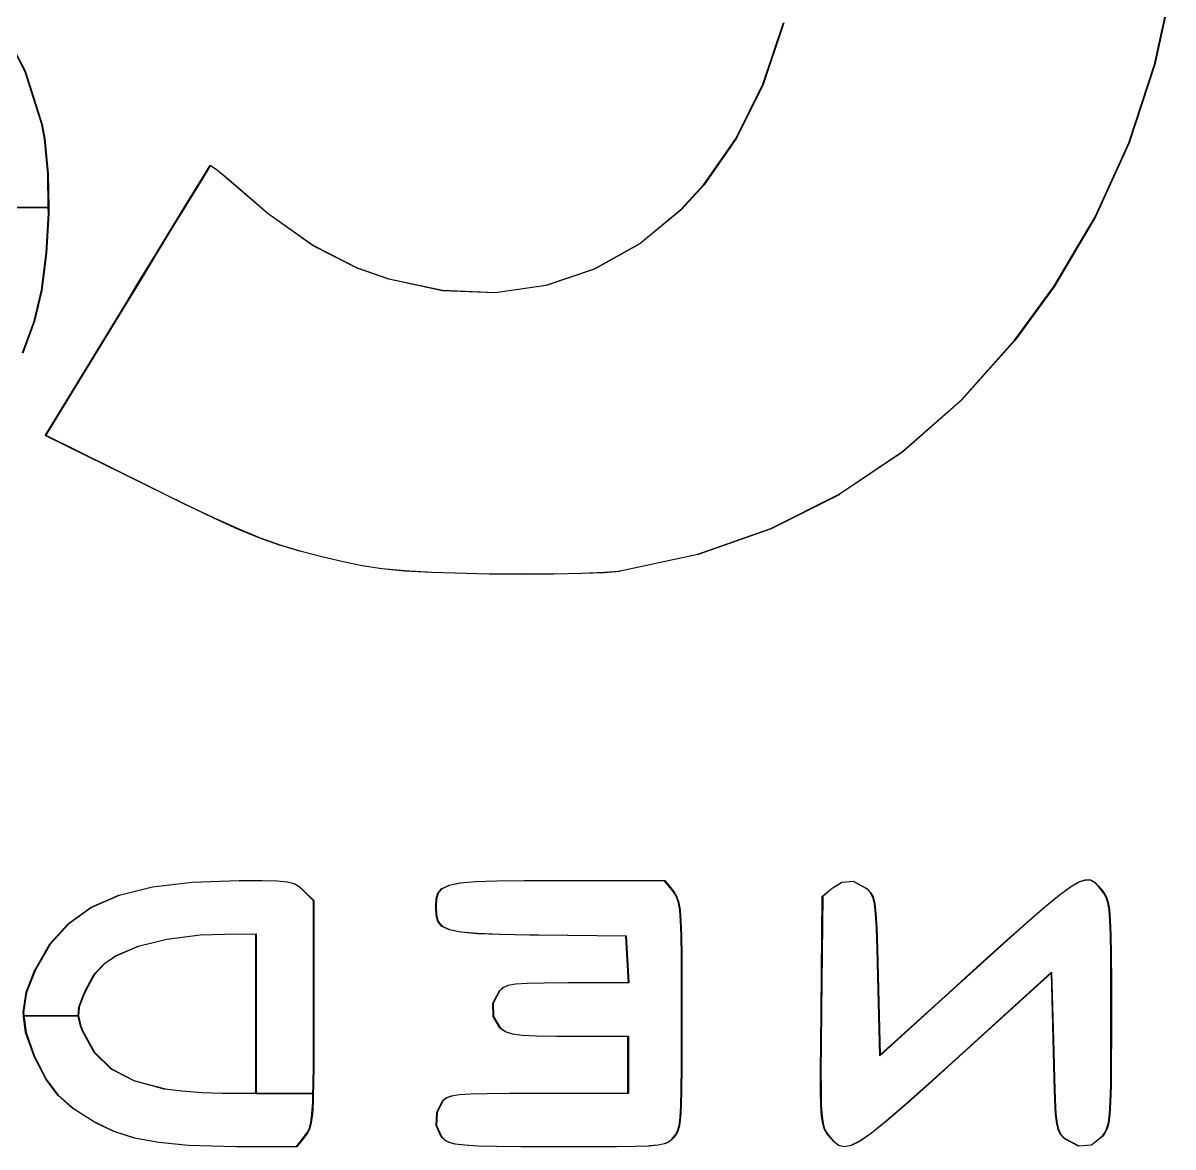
# Model space of a CAD drawing. Extents: x 119 to 479, y -311 to -51.
# Drawn here: x 171.96 to 187.84, y -149.16 to -133.65 of the extents above; entities that cross this region are included whole.
import ezdxf

# ---------------------------------------------------------------- set-up
doc = ezdxf.new("R2010")
doc.units = 0
doc.layers.add('BLACK', color=7, linetype='CONTINUOUS')

msp = doc.modelspace()

# ---------------------------------------------------------------- linework, layer by layer
at = {"layer": 'BLACK', "linetype": 'CONTINUOUS'}
for p, q in [((187.581, -134.224), (187.831, -133.073)), ((187.836, -133.074), (187.586, -134.225)), ((171.996, -134.325), (171.646, -133.655)), ((171.65, -133.653), (172, -134.322)), ((182.174, -134.497), (182.462, -133.648)), ((182.467, -133.649), (182.178, -134.499)), ((187.226, -135.304), (187.581, -134.224)), ((187.586, -134.225), (187.231, -135.306)), ((187.586, -134.225), (187.586, -134.225)), ((187.586, -134.225), (187.586, -134.225)), ((172.226, -135.053), (171.996, -134.325)), ((172, -134.322), (172, -134.323)), ((172, -134.323), (172, -134.323)), ((172, -134.323), (172.23, -135.051)), ((181.808, -135.24), (182.174, -134.497)), ((182.178, -134.499), (181.812, -135.242)), ((172.262, -135.249), (172.226, -135.053)), ((172.23, -135.051), (172.23, -135.052)), ((172.23, -135.052), (172.23, -135.052)), ((172.23, -135.052), (172.267, -135.248)), ((172.308, -135.734), (172.262, -135.249)), ((172.267, -135.248), (172.266, -135.248)), ((172.266, -135.248), (172.267, -135.248)), ((172.267, -135.248), (172.313, -135.734)), ((181.361, -135.88), (181.808, -135.24)), ((181.812, -135.242), (181.365, -135.883)), ((186.764, -136.323), (187.226, -135.304)), ((187.231, -135.306), (186.768, -136.325)), ((187.231, -135.306), (187.231, -135.306)), ((187.231, -135.306), (187.231, -135.306)), ((174.404, -135.848), (174.505, -135.683)), ((174.509, -135.686), (174.408, -135.851)), ((174.505, -135.683), (174.544, -135.621)), ((174.505, -135.683), (174.505, -135.683)), ((174.505, -135.683), (174.505, -135.683)), ((174.549, -135.623), (174.509, -135.686)), ((174.544, -135.621), (174.545, -135.62)), ((174.545, -135.62), (174.546, -135.619)), ((174.546, -135.619), (174.547, -135.619)), ((174.547, -135.619), (174.548, -135.618)), ((174.548, -135.618), (174.549, -135.618)), ((174.549, -135.618), (174.55, -135.618)), ((174.56, -135.625), (174.549, -135.623)), ((174.55, -135.618), (174.56, -135.62)), ((174.56, -135.62), (174.561, -135.621)), ((174.647, -135.686), (174.56, -135.625)), ((174.561, -135.621), (174.562, -135.621)), ((174.562, -135.621), (174.65, -135.682)), ((174.801, -135.813), (174.647, -135.686)), ((174.65, -135.682), (174.65, -135.682)), ((174.65, -135.682), (174.65, -135.682)), ((174.65, -135.682), (174.805, -135.809)), ((172.314, -136.196), (172.308, -135.734)), ((172.313, -135.734), (172.313, -135.734)), ((172.313, -135.734), (172.313, -135.734)), ((172.313, -135.734), (172.319, -136.196)), ((174.249, -136.101), (174.404, -135.848)), ((174.408, -135.851), (174.253, -136.104)), ((174.404, -135.848), (174.404, -135.848)), ((174.404, -135.848), (174.404, -135.848)), ((174.998, -135.986), (174.801, -135.813)), ((174.805, -135.809), (174.805, -135.809)), ((174.805, -135.809), (174.805, -135.809)), ((174.805, -135.809), (175.001, -135.982)), ((175.347, -136.284), (174.998, -135.986)), ((175.001, -135.982), (175.001, -135.982)), ((175.001, -135.982), (175.35, -136.28)), ((181.045, -136.225), (181.361, -135.88)), ((181.365, -135.883), (181.048, -136.229)), ((174.048, -136.429), (174.249, -136.101)), ((174.253, -136.104), (174.053, -136.431)), ((174.249, -136.101), (174.249, -136.101)), ((174.249, -136.101), (174.249, -136.101)), ((172.314, -136.196), (167.696, -136.196)), ((167.696, -136.196), (172.314, -136.196)), ((172.284, -136.826), (172.315, -136.276)), ((172.32, -136.276), (172.289, -136.827)), ((172.315, -136.276), (172.314, -136.196)), ((172.319, -136.196), (172.32, -136.276)), ((172.32, -136.276), (172.32, -136.276)), ((172.32, -136.276), (172.32, -136.276)), ((175.971, -136.726), (175.347, -136.284)), ((175.35, -136.28), (175.974, -136.721)), ((180.476, -136.695), (181.045, -136.225)), ((181.048, -136.229), (180.478, -136.699)), ((186.191, -137.287), (186.764, -136.323)), ((186.768, -136.325), (186.196, -137.29)), ((186.768, -136.325), (186.768, -136.325)), ((186.768, -136.325), (186.768, -136.325)), ((173.812, -136.817), (174.048, -136.429)), ((174.053, -136.431), (173.816, -136.819)), ((174.048, -136.429), (174.048, -136.429)), ((174.048, -136.429), (174.048, -136.429)), ((176.576, -137.034), (175.971, -136.726)), ((175.974, -136.721), (176.578, -137.029)), ((179.851, -137.043), (180.476, -136.695)), ((180.478, -136.699), (179.854, -137.048)), ((172.218, -137.339), (172.284, -136.826)), ((172.289, -136.827), (172.223, -137.339)), ((172.289, -136.827), (172.289, -136.827)), ((172.289, -136.827), (172.289, -136.827)), ((173.547, -137.25), (173.812, -136.817)), ((173.816, -136.819), (173.552, -137.253)), ((173.812, -136.817), (173.812, -136.817)), ((173.812, -136.817), (173.812, -136.817)), ((177.014, -137.187), (176.576, -137.034)), ((176.578, -137.029), (177.015, -137.182)), ((179.183, -137.268), (179.851, -137.043)), ((179.854, -137.048), (179.184, -137.273)), ((173.4, -137.492), (173.547, -137.25)), ((173.552, -137.253), (173.405, -137.494)), ((173.547, -137.25), (173.547, -137.25)), ((177.754, -137.344), (177.014, -137.187)), ((177.015, -137.182), (177.754, -137.339)), ((178.48, -137.367), (179.183, -137.268)), ((179.184, -137.273), (178.481, -137.372)), ((185.654, -138.024), (186.191, -137.287)), ((172.118, -137.765), (172.218, -137.339)), ((172.223, -137.34), (172.123, -137.766)), ((172.223, -137.339), (172.222, -137.339)), ((172.222, -137.339), (172.223, -137.34)), ((177.754, -137.339), (178.48, -137.367)), ((178.481, -137.372), (177.754, -137.344)), ((186.196, -137.29), (185.658, -138.027)), ((186.196, -137.29), (186.196, -137.29)), ((186.196, -137.29), (186.196, -137.29)), ((172.277, -139.338), (173.4, -137.492)), ((173.405, -137.494), (172.281, -139.34)), ((173.4, -137.492), (173.4, -137.492)), ((171.958, -138.204), (172.118, -137.765)), ((172.122, -137.767), (171.963, -138.206)), ((172.123, -137.766), (172.122, -137.767)), ((172.122, -137.767), (172.122, -137.767)), ((184.912, -138.853), (185.654, -138.024)), ((185.658, -138.028), (184.916, -138.857)), ((185.658, -138.027), (185.658, -138.027)), ((185.658, -138.027), (185.658, -138.028)), ((184.103, -139.563), (184.912, -138.853)), ((184.915, -138.857), (184.106, -139.567)), ((184.916, -138.857), (184.915, -138.857)), ((184.915, -138.857), (184.915, -138.857)), ((172.276, -139.34), (172.276, -139.338)), ((172.276, -139.338), (172.277, -139.338)), ((172.276, -139.341), (172.276, -139.34)), ((172.276, -139.342), (172.276, -139.341)), ((172.277, -139.343), (172.276, -139.342)), ((172.276, -139.342), (172.276, -139.342)), ((172.277, -139.338), (172.277, -139.338)), ((172.278, -139.344), (172.277, -139.343)), ((172.279, -139.344), (172.278, -139.344)), ((172.279, -139.345), (172.279, -139.344)), ((173.682, -140.038), (172.279, -139.345)), ((172.281, -139.34), (173.684, -140.034)), ((183.228, -140.154), (184.103, -139.563)), ((184.106, -139.567), (183.23, -140.158)), ((184.106, -139.567), (184.106, -139.567)), ((184.106, -139.567), (184.106, -139.567)), ((174.189, -140.287), (173.682, -140.038)), ((173.682, -140.038), (173.682, -140.038)), ((173.682, -140.038), (173.682, -140.038)), ((173.684, -140.034), (174.191, -140.283)), ((174.6, -140.484), (174.189, -140.287)), ((174.189, -140.287), (174.189, -140.287)), ((174.189, -140.287), (174.189, -140.287)), ((174.191, -140.283), (174.602, -140.479)), ((182.286, -140.626), (183.228, -140.154)), ((183.23, -140.159), (182.288, -140.63)), ((183.23, -140.158), (183.23, -140.158)), ((183.23, -140.158), (183.23, -140.159)), ((174.94, -140.637), (174.6, -140.484)), ((174.6, -140.484), (174.6, -140.484)), ((174.6, -140.484), (174.6, -140.484)), ((174.602, -140.479), (174.942, -140.632)), ((175.234, -140.757), (174.94, -140.637)), ((174.94, -140.637), (174.94, -140.637)), ((174.94, -140.637), (174.94, -140.637)), ((174.942, -140.632), (175.236, -140.753)), ((175.234, -140.758), (175.234, -140.757)), ((175.234, -140.757), (175.234, -140.757)), ((175.506, -140.854), (175.234, -140.758)), ((175.236, -140.753), (175.508, -140.85)), ((181.279, -140.978), (182.286, -140.626)), ((182.288, -140.631), (181.281, -140.982)), ((182.288, -140.63), (182.288, -140.63)), ((182.288, -140.63), (182.288, -140.631)), ((175.507, -140.854), (175.506, -140.854)), ((175.507, -140.855), (175.507, -140.854)), ((175.783, -140.938), (175.507, -140.855)), ((175.508, -140.85), (175.785, -140.933)), ((175.784, -140.938), (175.783, -140.938)), ((176.09, -141.017), (175.784, -140.938)), ((175.784, -140.938), (175.784, -140.938)), ((175.785, -140.933), (176.091, -141.012)), ((176.383, -141.087), (176.09, -141.017)), ((176.09, -141.017), (176.09, -141.017)), ((176.09, -141.017), (176.09, -141.017)), ((176.091, -141.012), (176.384, -141.082)), ((176.644, -141.141), (176.383, -141.087)), ((176.383, -141.087), (176.383, -141.087)), ((176.383, -141.087), (176.383, -141.087)), ((176.384, -141.082), (176.645, -141.136)), ((180.207, -141.21), (181.279, -140.978)), ((181.28, -140.983), (180.208, -141.215)), ((181.281, -140.982), (181.28, -140.982)), ((181.28, -140.982), (181.28, -140.983)), ((176.917, -141.182), (176.644, -141.141)), ((176.644, -141.141), (176.644, -141.141)), ((176.644, -141.141), (176.644, -141.141)), ((176.645, -141.136), (176.918, -141.177)), ((177.229, -141.212), (176.917, -141.182)), ((176.917, -141.182), (176.917, -141.182)), ((176.917, -141.182), (176.917, -141.182)), ((176.918, -141.177), (177.23, -141.207)), ((177.608, -141.233), (177.229, -141.212)), ((177.229, -141.212), (177.229, -141.212)), ((177.229, -141.212), (177.229, -141.212)), ((177.23, -141.207), (177.608, -141.228)), ((177.608, -141.228), (178.08, -141.243)), ((178.08, -141.248), (177.608, -141.233)), ((177.608, -141.233), (177.608, -141.233)), ((177.608, -141.233), (177.608, -141.233)), ((178.08, -141.243), (178.399, -141.249)), ((178.398, -141.254), (178.08, -141.248)), ((178.08, -141.248), (178.08, -141.248)), ((178.08, -141.248), (178.08, -141.248)), ((178.853, -141.258), (178.398, -141.254)), ((178.398, -141.254), (178.398, -141.254)), ((178.398, -141.254), (178.398, -141.254)), ((178.399, -141.249), (178.853, -141.253)), ((178.853, -141.253), (179.288, -141.251)), ((179.288, -141.256), (178.853, -141.258)), ((179.288, -141.251), (179.676, -141.243)), ((179.676, -141.248), (179.288, -141.256)), ((179.288, -141.256), (179.288, -141.256)), ((179.288, -141.256), (179.288, -141.256)), ((179.676, -141.243), (179.988, -141.23)), ((179.988, -141.235), (179.676, -141.248)), ((179.676, -141.248), (179.676, -141.248)), ((179.676, -141.248), (179.676, -141.248)), ((179.988, -141.23), (180.194, -141.212)), ((180.195, -141.217), (179.988, -141.235)), ((179.988, -141.235), (179.988, -141.235)), ((179.988, -141.235), (179.988, -141.235)), ((180.194, -141.212), (180.207, -141.21)), ((180.207, -141.215), (180.195, -141.216)), ((180.195, -141.216), (180.195, -141.216)), ((180.195, -141.216), (180.195, -141.217)), ((180.208, -141.215), (180.207, -141.215)), ((180.207, -141.215), (180.207, -141.215)), ((178.853, -141.258), (178.853, -141.258)), ((178.853, -141.258), (178.853, -141.258)), ((173.752, -145.569), (174.3, -145.503)), ((174.301, -145.508), (173.752, -145.574)), ((174.3, -145.503), (174.3, -145.503)), ((174.3, -145.503), (174.301, -145.503)), ((174.301, -145.503), (174.946, -145.481)), ((174.946, -145.486), (174.301, -145.508)), ((174.946, -145.481), (174.946, -145.481)), ((174.946, -145.481), (174.946, -145.481)), ((174.946, -145.481), (174.964, -145.481)), ((174.964, -145.486), (174.946, -145.486)), ((174.964, -145.481), (174.964, -145.481)), ((174.964, -145.481), (174.964, -145.481)), ((174.964, -145.481), (175.264, -145.482)), ((175.264, -145.487), (174.964, -145.486)), ((175.264, -145.482), (175.264, -145.482)), ((175.264, -145.482), (175.264, -145.482)), ((175.264, -145.482), (175.473, -145.487)), ((175.473, -145.492), (175.264, -145.487)), ((175.473, -145.487), (175.474, -145.487)), ((175.614, -145.505), (175.473, -145.492)), ((175.474, -145.487), (175.474, -145.487)), ((175.474, -145.487), (175.614, -145.5)), ((175.614, -145.5), (175.615, -145.5)), ((175.707, -145.529), (175.614, -145.505)), ((175.615, -145.5), (175.615, -145.5)), ((175.615, -145.5), (175.708, -145.524)), ((175.773, -145.567), (175.707, -145.529)), ((175.708, -145.524), (175.709, -145.525)), ((175.709, -145.525), (175.709, -145.525)), ((175.709, -145.525), (175.776, -145.563)), ((177.845, -145.546), (177.995, -145.516)), ((177.996, -145.521), (177.846, -145.551)), ((177.995, -145.516), (177.995, -145.516)), ((177.995, -145.516), (177.996, -145.516)), ((177.996, -145.516), (178.211, -145.496)), ((178.211, -145.501), (177.996, -145.521)), ((178.211, -145.496), (178.504, -145.486)), ((178.504, -145.491), (178.211, -145.501)), ((178.211, -145.496), (178.211, -145.496)), ((178.211, -145.496), (178.211, -145.496)), ((178.504, -145.486), (178.885, -145.481)), ((178.886, -145.486), (178.504, -145.491)), ((178.504, -145.486), (178.504, -145.486)), ((178.504, -145.486), (178.504, -145.486)), ((178.885, -145.481), (178.885, -145.481)), ((178.885, -145.481), (178.886, -145.481)), ((178.886, -145.481), (179.368, -145.48)), ((179.368, -145.485), (178.886, -145.486)), ((179.368, -145.48), (179.368, -145.48)), ((179.368, -145.48), (179.368, -145.48)), ((179.368, -145.48), (180.819, -145.48)), ((180.819, -145.485), (179.368, -145.485)), ((180.819, -145.48), (180.82, -145.48)), ((180.936, -145.634), (180.819, -145.485)), ((180.82, -145.48), (180.82, -145.48)), ((180.82, -145.48), (180.821, -145.481)), ((180.821, -145.481), (180.823, -145.481)), ((180.823, -145.481), (180.823, -145.482)), ((180.823, -145.482), (180.823, -145.482)), ((180.823, -145.482), (180.94, -145.631)), ((183.131, -145.589), (183.262, -145.508)), ((183.264, -145.512), (183.134, -145.593)), ((183.262, -145.508), (183.263, -145.507)), ((183.263, -145.507), (183.264, -145.507)), ((183.264, -145.507), (183.428, -145.493)), ((183.428, -145.498), (183.264, -145.512)), ((183.428, -145.493), (183.429, -145.493)), ((183.601, -145.593), (183.428, -145.498)), ((183.429, -145.493), (183.431, -145.494)), ((183.431, -145.494), (183.603, -145.588)), ((186.417, -145.572), (186.535, -145.503)), ((186.538, -145.507), (186.42, -145.576)), ((186.535, -145.503), (186.536, -145.503)), ((186.536, -145.502), (186.626, -145.472)), ((186.536, -145.503), (186.536, -145.502)), ((186.627, -145.476), (186.538, -145.507)), ((186.626, -145.472), (186.627, -145.472)), ((186.627, -145.472), (186.628, -145.471)), ((186.697, -145.479), (186.627, -145.476)), ((186.628, -145.471), (186.697, -145.474)), ((186.697, -145.474), (186.698, -145.475)), ((186.754, -145.51), (186.697, -145.479)), ((186.698, -145.475), (186.699, -145.475)), ((186.699, -145.475), (186.756, -145.505)), ((186.806, -145.563), (186.754, -145.51)), ((186.756, -145.505), (186.757, -145.506)), ((186.757, -145.506), (186.757, -145.506)), ((186.757, -145.506), (186.81, -145.56)), ((172.906, -145.85), (173.289, -145.684)), ((173.291, -145.688), (172.908, -145.855)), ((173.289, -145.684), (173.29, -145.684)), ((173.29, -145.684), (173.751, -145.569)), ((173.29, -145.684), (173.29, -145.684)), ((173.752, -145.574), (173.291, -145.688)), ((173.751, -145.569), (173.751, -145.569)), ((173.751, -145.569), (173.752, -145.569)), ((175.835, -145.624), (175.773, -145.567)), ((175.776, -145.563), (175.776, -145.564)), ((175.776, -145.564), (175.777, -145.564)), ((175.777, -145.564), (175.838, -145.62)), ((175.973, -145.762), (175.835, -145.624)), ((175.838, -145.62), (175.838, -145.62)), ((175.838, -145.62), (175.838, -145.62)), ((175.838, -145.62), (175.977, -145.759)), ((177.668, -145.733), (177.692, -145.654)), ((177.696, -145.655), (177.672, -145.734)), ((177.692, -145.653), (177.693, -145.652)), ((177.692, -145.654), (177.692, -145.653)), ((177.693, -145.652), (177.747, -145.592)), ((177.75, -145.595), (177.696, -145.655)), ((177.747, -145.592), (177.748, -145.591)), ((177.748, -145.591), (177.844, -145.546)), ((177.748, -145.591), (177.748, -145.591)), ((177.846, -145.551), (177.75, -145.595)), ((177.844, -145.546), (177.845, -145.546)), ((177.845, -145.546), (177.845, -145.546)), ((180.961, -145.667), (180.936, -145.634)), ((180.94, -145.631), (180.94, -145.631)), ((180.94, -145.631), (180.94, -145.631)), ((180.94, -145.631), (180.965, -145.664)), ((180.99, -145.72), (180.961, -145.667)), ((180.965, -145.664), (180.965, -145.665)), ((180.965, -145.665), (180.965, -145.665)), ((180.965, -145.665), (180.995, -145.718)), ((182.996, -145.699), (182.997, -145.697)), ((182.996, -145.7), (182.996, -145.699)), ((182.996, -145.701), (182.996, -145.7)), ((182.996, -145.7), (182.996, -145.7)), ((182.997, -145.697), (183.131, -145.589)), ((182.997, -145.697), (182.997, -145.697)), ((182.997, -145.697), (182.997, -145.697)), ((183.134, -145.593), (183.001, -145.701)), ((183.131, -145.589), (183.131, -145.589)), ((183.131, -145.589), (183.131, -145.589)), ((183.623, -145.611), (183.601, -145.593)), ((183.603, -145.588), (183.604, -145.589)), ((183.604, -145.589), (183.604, -145.589)), ((183.604, -145.589), (183.626, -145.607)), ((183.663, -145.653), (183.623, -145.611)), ((183.626, -145.607), (183.626, -145.607)), ((183.626, -145.607), (183.626, -145.607)), ((183.626, -145.607), (183.667, -145.65)), ((183.693, -145.711), (183.663, -145.653)), ((183.667, -145.65), (183.667, -145.651)), ((183.667, -145.651), (183.668, -145.651)), ((183.668, -145.651), (183.698, -145.709)), ((186.064, -145.848), (186.263, -145.685)), ((186.266, -145.689), (186.068, -145.851)), ((186.263, -145.685), (186.417, -145.572)), ((186.263, -145.685), (186.263, -145.685)), ((186.263, -145.685), (186.263, -145.685)), ((186.42, -145.576), (186.266, -145.689)), ((186.417, -145.572), (186.417, -145.572)), ((186.417, -145.572), (186.417, -145.572)), ((186.863, -145.634), (186.806, -145.563)), ((186.81, -145.56), (186.81, -145.56)), ((186.81, -145.56), (186.81, -145.56)), ((186.81, -145.56), (186.867, -145.631)), ((186.885, -145.664), (186.863, -145.634)), ((186.867, -145.631), (186.867, -145.631)), ((186.867, -145.631), (186.867, -145.631)), ((186.867, -145.631), (186.889, -145.661)), ((186.915, -145.716), (186.885, -145.664)), ((186.889, -145.661), (186.889, -145.661)), ((186.889, -145.661), (186.89, -145.661)), ((186.89, -145.661), (186.92, -145.714)), ((172.592, -146.074), (172.905, -145.851)), ((172.908, -145.855), (172.595, -146.078)), ((172.905, -145.851), (172.906, -145.851)), ((172.906, -145.851), (172.906, -145.85)), ((175.973, -147.309), (175.973, -145.762)), ((175.977, -145.759), (175.977, -145.759)), ((175.977, -145.759), (175.977, -145.759)), ((175.977, -145.759), (175.978, -145.762)), ((175.978, -145.762), (175.978, -145.762)), ((175.978, -145.762), (175.978, -147.309)), ((177.662, -145.834), (177.667, -145.734)), ((177.662, -145.835), (177.662, -145.834)), ((177.662, -145.834), (177.662, -145.834)), ((177.662, -145.846), (177.662, -145.835)), ((177.662, -145.847), (177.662, -145.846)), ((177.662, -145.846), (177.662, -145.846)), ((177.667, -145.96), (177.662, -145.847)), ((177.672, -145.734), (177.667, -145.835)), ((177.667, -145.734), (177.668, -145.734)), ((177.667, -145.835), (177.667, -145.846)), ((177.667, -145.846), (177.672, -145.96)), ((177.668, -145.734), (177.668, -145.733)), ((181.013, -145.79), (180.99, -145.72)), ((180.995, -145.718), (180.995, -145.718)), ((180.995, -145.718), (180.995, -145.719)), ((180.995, -145.719), (181.017, -145.789)), ((181.029, -145.892), (181.013, -145.79)), ((181.017, -145.789), (181.017, -145.789)), ((181.017, -145.789), (181.017, -145.79)), ((181.017, -145.79), (181.034, -145.891)), ((182.979, -147.275), (182.996, -145.701)), ((183.001, -145.701), (182.984, -147.275)), ((183.715, -145.801), (183.693, -145.711)), ((183.698, -145.709), (183.698, -145.71)), ((183.698, -145.71), (183.698, -145.71)), ((183.698, -145.71), (183.72, -145.8)), ((183.731, -145.938), (183.715, -145.801)), ((183.72, -145.8), (183.72, -145.8)), ((183.72, -145.8), (183.72, -145.8)), ((183.72, -145.8), (183.736, -145.938)), ((185.814, -146.064), (186.064, -145.848)), ((186.068, -145.851), (185.817, -146.068)), ((186.064, -145.848), (186.064, -145.848)), ((186.064, -145.848), (186.064, -145.848)), ((186.938, -145.785), (186.915, -145.716)), ((186.92, -145.714), (186.92, -145.714)), ((186.92, -145.714), (186.92, -145.714)), ((186.92, -145.714), (186.943, -145.784)), ((186.955, -145.885), (186.938, -145.785)), ((186.943, -145.784), (186.943, -145.784)), ((186.943, -145.784), (186.943, -145.784)), ((186.943, -145.784), (186.96, -145.884)), ((177.667, -145.961), (177.667, -145.96)), ((177.667, -145.96), (177.667, -145.96)), ((177.69, -146.048), (177.667, -145.961)), ((177.672, -145.96), (177.695, -146.047)), ((181.04, -146.039), (181.029, -145.892)), ((181.034, -145.891), (181.034, -145.891)), ((181.034, -145.891), (181.034, -145.892)), ((181.034, -145.892), (181.045, -146.038)), ((183.743, -146.14), (183.731, -145.938)), ((183.736, -145.938), (183.736, -145.938)), ((183.736, -145.938), (183.736, -145.938)), ((183.736, -145.938), (183.748, -146.139)), ((186.966, -146.028), (186.955, -145.885)), ((186.96, -145.884), (186.96, -145.884)), ((186.96, -145.884), (186.96, -145.884)), ((186.96, -145.884), (186.971, -146.028)), ((172.337, -146.358), (172.591, -146.075)), ((172.595, -146.078), (172.341, -146.361)), ((172.591, -146.075), (172.591, -146.074)), ((172.591, -146.074), (172.592, -146.074)), ((177.691, -146.049), (177.69, -146.048)), ((177.691, -146.05), (177.691, -146.049)), ((177.747, -146.116), (177.691, -146.05)), ((177.695, -146.047), (177.751, -146.113)), ((177.748, -146.116), (177.747, -146.116)), ((177.748, -146.117), (177.748, -146.116)), ((177.848, -146.164), (177.748, -146.117)), ((177.751, -146.113), (177.85, -146.159)), ((177.849, -146.164), (177.848, -146.164)), ((177.85, -146.164), (177.849, -146.164)), ((177.85, -146.159), (178.008, -146.191)), ((178.007, -146.196), (177.85, -146.164)), ((181.047, -146.243), (181.04, -146.039)), ((181.045, -146.038), (181.045, -146.038)), ((181.045, -146.038), (181.045, -146.038)), ((181.045, -146.038), (181.052, -146.243)), ((183.752, -146.421), (183.743, -146.14)), ((183.748, -146.139), (183.748, -146.139)), ((183.748, -146.139), (183.748, -146.139)), ((183.748, -146.139), (183.757, -146.421)), ((185.503, -146.341), (185.814, -146.064)), ((185.817, -146.068), (185.506, -146.345)), ((185.814, -146.064), (185.814, -146.064)), ((185.814, -146.064), (185.814, -146.064)), ((186.974, -146.23), (186.966, -146.028)), ((186.971, -146.028), (186.971, -146.028)), ((186.971, -146.028), (186.971, -146.028)), ((186.971, -146.028), (186.979, -146.23)), ((173.552, -146.387), (173.949, -146.29)), ((173.95, -146.295), (173.554, -146.392)), ((173.949, -146.29), (174.411, -146.233)), ((174.411, -146.238), (173.95, -146.295)), ((174.411, -146.233), (174.746, -146.221)), ((174.746, -146.226), (174.411, -146.238)), ((174.746, -146.221), (175.183, -146.219)), ((175.178, -146.224), (174.746, -146.226)), ((175.178, -148.415), (175.178, -146.224)), ((175.183, -146.219), (175.183, -148.42)), ((178.008, -146.196), (178.007, -146.196)), ((178.007, -146.196), (178.007, -146.196)), ((178.008, -146.191), (178.236, -146.211)), ((178.236, -146.216), (178.008, -146.196)), ((178.236, -146.211), (178.548, -146.223)), ((178.547, -146.228), (178.236, -146.216)), ((178.236, -146.216), (178.236, -146.216)), ((178.236, -146.216), (178.236, -146.216)), ((178.548, -146.228), (178.547, -146.228)), ((178.548, -146.223), (178.956, -146.23)), ((178.956, -146.235), (178.548, -146.228)), ((178.548, -146.228), (178.548, -146.228)), ((178.956, -146.23), (179.081, -146.232)), ((179.081, -146.237), (178.956, -146.235)), ((178.956, -146.235), (178.956, -146.235)), ((178.956, -146.235), (178.956, -146.235)), ((179.081, -146.232), (180.291, -146.247)), ((180.286, -146.252), (179.081, -146.237)), ((179.081, -146.237), (179.081, -146.237)), ((180.303, -146.572), (180.286, -146.252)), ((180.291, -146.247), (180.308, -146.572)), ((181.051, -146.52), (181.047, -146.243)), ((181.052, -146.243), (181.052, -146.243)), ((181.052, -146.243), (181.052, -146.243)), ((181.052, -146.243), (181.056, -146.52)), ((186.978, -146.503), (186.974, -146.23)), ((186.979, -146.23), (186.979, -146.23)), ((186.979, -146.23), (186.979, -146.23)), ((186.979, -146.23), (186.983, -146.503)), ((172.135, -146.705), (172.337, -146.358)), ((172.341, -146.361), (172.139, -146.708)), ((172.337, -146.358), (172.337, -146.358)), ((172.337, -146.358), (172.337, -146.358)), ((173.243, -146.522), (173.552, -146.387)), ((173.554, -146.392), (173.245, -146.527)), ((183.763, -146.8), (183.752, -146.421)), ((183.757, -146.421), (183.757, -146.421)), ((183.757, -146.421), (183.757, -146.421)), ((183.757, -146.421), (183.768, -146.8)), ((185.124, -146.683), (185.503, -146.341)), ((185.506, -146.345), (185.128, -146.687)), ((185.503, -146.341), (185.503, -146.341)), ((185.503, -146.341), (185.503, -146.341)), ((172.947, -146.775), (173.088, -146.626)), ((173.091, -146.63), (172.951, -146.778)), ((173.088, -146.626), (173.243, -146.522)), ((173.245, -146.527), (173.091, -146.63)), ((180.32, -146.891), (180.303, -146.572)), ((180.308, -146.572), (180.325, -146.896)), ((181.053, -146.883), (181.051, -146.52)), ((181.056, -146.52), (181.056, -146.52)), ((181.056, -146.52), (181.056, -146.52)), ((181.056, -146.52), (181.058, -146.883)), ((186.98, -146.862), (186.978, -146.503)), ((186.983, -146.503), (186.983, -146.503)), ((186.983, -146.503), (186.983, -146.503)), ((186.983, -146.503), (186.985, -146.862)), ((172.01, -147.025), (172.13, -146.715)), ((172.135, -146.716), (172.014, -147.027)), ((172.13, -146.714), (172.134, -146.706)), ((172.13, -146.715), (172.13, -146.714)), ((172.13, -146.714), (172.13, -146.714)), ((172.134, -146.706), (172.135, -146.706)), ((172.135, -146.706), (172.135, -146.705)), ((172.139, -146.708), (172.135, -146.716)), ((172.831, -146.987), (172.947, -146.775)), ((172.951, -146.778), (172.835, -146.989)), ((183.791, -147.899), (183.763, -146.8)), ((183.768, -146.8), (183.768, -146.8)), ((183.768, -146.8), (183.768, -146.8)), ((183.768, -146.8), (183.796, -147.888)), ((184.691, -147.076), (185.124, -146.683)), ((185.128, -146.687), (184.694, -147.08)), ((184.835, -147.95), (186.161, -146.747)), ((186.157, -146.758), (184.838, -147.954)), ((185.124, -146.683), (185.124, -146.683)), ((185.124, -146.683), (185.124, -146.683)), ((186.185, -147.843), (186.157, -146.758)), ((186.161, -146.747), (186.19, -147.843)), ((178.54, -147.003), (178.588, -146.96)), ((178.592, -146.964), (178.543, -147.007)), ((178.588, -146.96), (178.589, -146.96)), ((178.589, -146.96), (178.59, -146.959)), ((178.59, -146.959), (178.656, -146.929)), ((178.658, -146.933), (178.592, -146.964)), ((178.656, -146.929), (178.657, -146.929)), ((178.657, -146.928), (178.761, -146.909)), ((178.657, -146.929), (178.657, -146.928)), ((178.762, -146.914), (178.658, -146.933)), ((178.761, -146.909), (178.921, -146.897)), ((178.761, -146.909), (178.761, -146.909)), ((178.761, -146.909), (178.761, -146.909)), ((178.921, -146.902), (178.762, -146.914)), ((178.921, -146.897), (179.156, -146.892)), ((179.156, -146.897), (178.921, -146.902)), ((178.921, -146.897), (178.921, -146.898)), ((178.921, -146.898), (178.921, -146.897)), ((179.156, -146.892), (179.484, -146.891)), ((179.156, -146.892), (179.156, -146.892)), ((179.156, -146.892), (179.156, -146.892)), ((179.484, -146.896), (179.156, -146.897)), ((179.484, -146.891), (179.484, -146.891)), ((179.484, -146.891), (179.484, -146.891)), ((179.484, -146.891), (180.32, -146.891)), ((180.325, -146.896), (179.484, -146.896)), ((181.053, -147.345), (181.053, -146.883)), ((181.058, -146.883), (181.058, -146.883)), ((181.058, -146.883), (181.058, -146.883)), ((181.058, -146.883), (181.058, -147.345)), ((186.98, -147.319), (186.98, -146.862)), ((186.985, -146.862), (186.985, -146.862)), ((186.985, -146.862), (186.985, -146.862)), ((186.985, -146.862), (186.985, -147.319)), ((171.966, -147.301), (172.009, -147.026)), ((172.014, -147.027), (171.971, -147.302)), ((172.009, -147.026), (172.01, -147.026)), ((172.01, -147.026), (172.01, -147.025)), ((172.736, -147.229), (172.795, -147.067)), ((172.8, -147.069), (172.741, -147.23)), ((172.795, -147.067), (172.831, -146.987)), ((172.835, -146.989), (172.8, -147.069)), ((178.451, -147.173), (178.539, -147.005)), ((178.543, -147.007), (178.455, -147.175)), ((178.539, -147.004), (178.54, -147.003)), ((178.539, -147.005), (178.539, -147.004)), ((178.539, -147.004), (178.539, -147.004)), ((178.54, -147.003), (178.54, -147.003)), ((178.54, -147.003), (178.54, -147.003)), ((178.543, -147.007), (178.543, -147.007)), ((184.694, -147.08), (183.791, -147.899)), ((183.796, -147.888), (184.691, -147.076)), ((184.691, -147.076), (184.691, -147.076)), ((172.724, -147.351), (172.736, -147.229)), ((172.741, -147.23), (172.729, -147.351)), ((178.45, -147.175), (178.451, -147.174)), ((178.454, -147.357), (178.45, -147.175)), ((178.451, -147.174), (178.451, -147.173)), ((178.455, -147.175), (178.459, -147.357)), ((182.974, -147.739), (182.979, -147.275)), ((182.984, -147.275), (182.979, -147.739)), ((182.979, -147.275), (182.979, -147.275)), ((182.979, -147.275), (182.979, -147.275)), ((171.966, -147.302), (171.966, -147.301)), ((171.966, -147.303), (171.966, -147.302)), ((171.972, -147.351), (171.966, -147.303)), ((171.971, -147.302), (172.006, -147.579)), ((171.972, -147.352), (171.972, -147.351)), ((171.972, -147.351), (172.729, -147.351)), ((172.729, -147.351), (171.972, -147.351)), ((172.001, -147.58), (171.972, -147.352)), ((172.752, -147.475), (172.724, -147.351)), ((172.729, -147.351), (172.756, -147.474)), ((175.973, -147.617), (175.973, -147.309)), ((175.978, -147.309), (175.978, -147.617)), ((178.454, -147.358), (178.454, -147.357)), ((178.454, -147.359), (178.454, -147.358)), ((178.546, -147.514), (178.454, -147.359)), ((178.459, -147.357), (178.551, -147.512)), ((181.053, -147.674), (181.053, -147.345)), ((181.058, -147.345), (181.058, -147.345)), ((181.058, -147.345), (181.058, -147.345)), ((181.058, -147.345), (181.058, -147.674)), ((186.98, -147.612), (186.98, -147.319)), ((186.985, -147.319), (186.985, -147.319)), ((186.985, -147.319), (186.985, -147.319)), ((186.985, -147.319), (186.985, -147.612)), ((172.001, -147.581), (172.001, -147.58)), ((172.001, -147.58), (172.001, -147.58)), ((172.114, -147.897), (172.001, -147.581)), ((172.006, -147.579), (172.119, -147.895)), ((172.78, -147.554), (172.752, -147.475)), ((172.756, -147.474), (172.785, -147.552)), ((172.945, -147.854), (172.78, -147.554)), ((172.785, -147.552), (172.949, -147.851)), ((178.547, -147.515), (178.546, -147.514)), ((178.547, -147.516), (178.547, -147.515)), ((178.566, -147.531), (178.547, -147.516)), ((178.551, -147.512), (178.569, -147.528)), ((178.566, -147.532), (178.566, -147.531)), ((178.631, -147.573), (178.566, -147.532)), ((178.566, -147.532), (178.566, -147.532)), ((178.569, -147.528), (178.634, -147.569)), ((178.632, -147.574), (178.631, -147.573)), ((178.631, -147.573), (178.631, -147.573)), ((178.721, -147.602), (178.632, -147.574)), ((178.634, -147.569), (178.722, -147.597)), ((178.854, -147.62), (178.721, -147.602)), ((178.721, -147.602), (178.721, -147.602)), ((178.721, -147.602), (178.721, -147.602)), ((178.722, -147.597), (178.854, -147.615)), ((175.972, -148.011), (175.973, -147.617)), ((175.978, -147.617), (175.977, -148.011)), ((175.978, -147.617), (175.978, -147.617)), ((175.978, -147.617), (175.978, -147.617)), ((178.854, -147.615), (179.05, -147.626)), ((179.05, -147.631), (178.854, -147.62)), ((178.854, -147.62), (178.854, -147.62)), ((178.854, -147.62), (178.854, -147.62)), ((179.05, -147.626), (179.329, -147.63)), ((179.05, -147.631), (179.05, -147.63)), ((179.05, -147.63), (179.05, -147.631)), ((179.329, -147.635), (179.05, -147.631)), ((179.329, -147.63), (179.507, -147.63)), ((179.329, -147.635), (179.329, -147.634)), ((179.329, -147.634), (179.329, -147.635)), ((179.507, -147.635), (179.329, -147.635)), ((179.507, -147.63), (180.319, -147.63)), ((180.314, -147.635), (179.507, -147.635)), ((179.507, -147.635), (179.507, -147.635)), ((179.507, -147.635), (179.507, -147.635)), ((180.314, -148.415), (180.314, -147.635)), ((180.319, -147.63), (180.319, -148.42)), ((181.052, -148.066), (181.053, -147.674)), ((181.058, -147.674), (181.057, -148.066)), ((181.058, -147.674), (181.058, -147.674)), ((181.058, -147.674), (181.058, -147.674)), ((182.972, -148.102), (182.974, -147.739)), ((182.974, -147.739), (182.974, -147.739)), ((182.974, -147.739), (182.974, -147.739)), ((182.979, -147.739), (182.977, -148.102)), ((186.979, -148.008), (186.98, -147.612)), ((186.985, -147.612), (186.984, -148.008)), ((186.985, -147.612), (186.985, -147.612)), ((186.985, -147.612), (186.985, -147.612)), ((172.136, -147.945), (172.114, -147.897)), ((172.114, -147.897), (172.114, -147.897)), ((172.114, -147.897), (172.114, -147.897)), ((172.119, -147.895), (172.14, -147.943)), ((173.182, -148.083), (172.945, -147.854)), ((172.949, -147.851), (173.185, -148.079)), ((186.195, -148.22), (186.185, -147.843)), ((186.185, -147.843), (186.185, -147.843)), ((186.185, -147.843), (186.185, -147.843)), ((186.19, -147.843), (186.2, -148.22)), ((172.282, -148.227), (172.136, -147.945)), ((172.136, -147.945), (172.136, -147.945)), ((172.136, -147.945), (172.136, -147.945)), ((172.14, -147.943), (172.286, -148.225)), ((173.185, -148.079), (173.502, -148.244)), ((175.969, -148.315), (175.972, -148.011)), ((175.977, -148.011), (175.974, -148.315)), ((175.977, -148.011), (175.977, -148.011)), ((175.977, -148.011), (175.977, -148.011)), ((181.049, -148.367), (181.052, -148.066)), ((181.057, -148.066), (181.054, -148.367)), ((181.057, -148.066), (181.057, -148.066)), ((181.057, -148.066), (181.057, -148.066)), ((184.466, -148.284), (184.835, -147.95)), ((184.838, -147.954), (184.469, -148.288)), ((184.838, -147.954), (184.838, -147.954)), ((184.838, -147.954), (184.838, -147.954)), ((186.976, -148.312), (186.979, -148.008)), ((186.984, -148.008), (186.981, -148.312)), ((186.984, -148.008), (186.984, -148.008)), ((186.984, -148.008), (186.984, -148.008)), ((172.282, -148.228), (172.282, -148.227)), ((172.282, -148.227), (172.282, -148.227)), ((172.446, -148.445), (172.282, -148.228)), ((172.286, -148.225), (172.45, -148.442)), ((173.5, -148.248), (173.182, -148.083)), ((182.973, -148.38), (182.972, -148.102)), ((182.972, -148.102), (182.972, -148.102)), ((182.972, -148.102), (182.972, -148.102)), ((182.977, -148.102), (182.978, -148.38)), ((186.205, -148.502), (186.195, -148.22)), ((186.195, -148.22), (186.195, -148.22)), ((186.195, -148.22), (186.195, -148.22)), ((186.2, -148.22), (186.21, -148.501)), ((173.912, -148.359), (173.5, -148.248)), ((173.502, -148.244), (173.913, -148.354)), ((173.926, -148.361), (173.912, -148.359)), ((173.913, -148.354), (173.926, -148.356)), ((173.926, -148.356), (174.157, -148.386)), ((174.157, -148.391), (173.926, -148.361)), ((174.157, -148.386), (174.439, -148.407)), ((174.439, -148.412), (174.157, -148.391)), ((175.966, -148.42), (175.969, -148.315)), ((175.974, -148.315), (175.971, -148.42)), ((175.974, -148.315), (175.974, -148.315)), ((175.974, -148.315), (175.974, -148.315)), ((181.043, -148.592), (181.049, -148.367)), ((181.054, -148.367), (181.048, -148.592)), ((181.054, -148.367), (181.054, -148.367)), ((181.054, -148.367), (181.054, -148.367)), ((182.973, -148.381), (182.973, -148.38)), ((182.977, -148.587), (182.973, -148.381)), ((182.973, -148.381), (182.973, -148.381)), ((182.978, -148.38), (182.982, -148.586)), ((184.14, -148.575), (184.466, -148.284)), ((184.469, -148.288), (184.143, -148.578)), ((184.469, -148.288), (184.469, -148.288)), ((184.469, -148.288), (184.469, -148.288)), ((186.97, -148.54), (186.976, -148.312)), ((186.981, -148.312), (186.975, -148.54)), ((186.981, -148.312), (186.981, -148.312)), ((186.981, -148.312), (186.981, -148.312)), ((172.447, -148.445), (172.446, -148.445)), ((172.447, -148.446), (172.447, -148.445)), ((172.659, -148.631), (172.447, -148.446)), ((172.45, -148.442), (172.662, -148.627)), ((174.439, -148.407), (174.714, -148.415)), ((174.714, -148.42), (174.439, -148.412)), ((174.714, -148.415), (175.178, -148.415)), ((175.183, -148.42), (174.714, -148.42)), ((175.966, -148.42), (175.183, -148.42)), ((175.183, -148.42), (175.966, -148.42)), ((175.953, -148.706), (175.963, -148.542)), ((175.968, -148.542), (175.958, -148.706)), ((175.963, -148.542), (175.966, -148.42)), ((175.971, -148.42), (175.968, -148.542)), ((175.968, -148.542), (175.968, -148.542)), ((175.968, -148.542), (175.968, -148.542)), ((175.971, -148.42), (175.971, -148.42)), ((177.675, -148.679), (177.756, -148.521)), ((177.76, -148.523), (177.679, -148.681)), ((177.756, -148.52), (177.767, -148.509)), ((177.756, -148.521), (177.756, -148.52)), ((177.756, -148.521), (177.756, -148.521)), ((177.771, -148.512), (177.76, -148.523)), ((177.767, -148.509), (177.768, -148.508)), ((177.768, -148.508), (177.811, -148.477)), ((177.768, -148.508), (177.768, -148.508)), ((177.814, -148.481), (177.771, -148.512)), ((177.811, -148.477), (177.812, -148.476)), ((177.812, -148.476), (177.813, -148.476)), ((177.813, -148.476), (177.879, -148.453)), ((177.881, -148.457), (177.814, -148.481)), ((177.879, -148.453), (177.88, -148.453)), ((177.88, -148.452), (177.985, -148.436)), ((177.88, -148.453), (177.88, -148.452)), ((177.986, -148.441), (177.881, -148.457)), ((177.985, -148.436), (177.985, -148.436)), ((177.985, -148.436), (177.986, -148.436)), ((177.986, -148.436), (178.144, -148.425)), ((178.144, -148.43), (177.986, -148.441)), ((178.144, -148.425), (178.37, -148.419)), ((178.37, -148.424), (178.144, -148.43)), ((178.144, -148.425), (178.144, -148.425)), ((178.144, -148.425), (178.144, -148.425)), ((178.37, -148.419), (178.679, -148.416)), ((178.37, -148.419), (178.37, -148.419)), ((178.37, -148.419), (178.37, -148.419)), ((178.679, -148.421), (178.37, -148.424)), ((178.679, -148.416), (179.086, -148.415)), ((178.679, -148.416), (178.679, -148.416)), ((178.679, -148.416), (178.679, -148.416)), ((179.086, -148.42), (178.679, -148.421)), ((179.086, -148.415), (179.086, -148.415)), ((179.086, -148.415), (179.086, -148.415)), ((179.086, -148.415), (180.314, -148.415)), ((180.319, -148.42), (179.086, -148.42)), ((186.216, -148.703), (186.205, -148.502)), ((186.205, -148.502), (186.205, -148.502)), ((186.205, -148.502), (186.205, -148.502)), ((186.21, -148.501), (186.221, -148.702)), ((186.96, -148.704), (186.97, -148.54)), ((186.975, -148.54), (186.965, -148.705)), ((186.975, -148.54), (186.975, -148.54)), ((186.975, -148.54), (186.975, -148.54)), ((172.66, -148.631), (172.659, -148.631)), ((172.659, -148.631), (172.659, -148.631)), ((172.949, -148.815), (172.66, -148.631)), ((172.662, -148.627), (172.951, -148.81)), ((175.938, -148.82), (175.953, -148.706)), ((175.958, -148.706), (175.943, -148.821)), ((175.958, -148.706), (175.958, -148.706)), ((175.958, -148.706), (175.958, -148.706)), ((177.668, -148.86), (177.674, -148.681)), ((177.679, -148.681), (177.673, -148.861)), ((177.674, -148.681), (177.675, -148.68)), ((177.675, -148.68), (177.675, -148.679)), ((181.033, -148.753), (181.043, -148.592)), ((181.048, -148.592), (181.038, -148.753)), ((181.048, -148.592), (181.048, -148.592)), ((181.048, -148.592), (181.048, -148.592)), ((182.987, -148.734), (182.977, -148.587)), ((182.977, -148.587), (182.977, -148.587)), ((182.977, -148.587), (182.977, -148.587)), ((182.982, -148.586), (182.992, -148.734)), ((183.879, -148.799), (184.14, -148.575)), ((184.143, -148.578), (183.882, -148.803)), ((184.143, -148.578), (184.143, -148.578)), ((184.143, -148.578), (184.143, -148.578)), ((186.232, -148.84), (186.216, -148.703)), ((186.216, -148.703), (186.217, -148.703)), ((186.217, -148.703), (186.216, -148.703)), ((186.221, -148.702), (186.237, -148.839)), ((186.945, -148.82), (186.96, -148.704)), ((186.965, -148.705), (186.95, -148.82)), ((186.965, -148.705), (186.965, -148.705)), ((186.965, -148.705), (186.965, -148.705)), ((172.966, -148.824), (172.949, -148.815)), ((172.949, -148.815), (172.949, -148.815)), ((172.949, -148.815), (172.949, -148.815)), ((172.951, -148.81), (172.968, -148.82)), ((173.218, -148.945), (172.966, -148.824)), ((172.966, -148.824), (172.966, -148.824)), ((172.966, -148.824), (172.966, -148.824)), ((172.968, -148.82), (173.22, -148.941)), ((175.918, -148.899), (175.938, -148.82)), ((175.943, -148.821), (175.923, -148.9)), ((175.943, -148.821), (175.943, -148.821)), ((175.943, -148.821), (175.943, -148.821)), ((177.669, -148.861), (177.668, -148.86)), ((177.669, -148.862), (177.669, -148.861)), ((177.735, -149.018), (177.669, -148.862)), ((177.673, -148.861), (177.74, -149.016)), ((180.999, -148.938), (181.019, -148.864)), ((181.024, -148.865), (181.004, -148.939)), ((181.019, -148.864), (181.033, -148.753)), ((181.024, -148.864), (181.023, -148.865)), ((181.023, -148.865), (181.024, -148.865)), ((181.038, -148.753), (181.024, -148.864)), ((181.038, -148.753), (181.038, -148.753)), ((181.038, -148.753), (181.038, -148.753)), ((183.001, -148.837), (182.987, -148.734)), ((182.987, -148.734), (182.987, -148.734)), ((182.987, -148.734), (182.987, -148.734)), ((182.992, -148.734), (183.006, -148.836)), ((183.002, -148.837), (183.001, -148.837)), ((183.023, -148.908), (183.002, -148.837)), ((183.002, -148.837), (183.002, -148.837)), ((183.006, -148.836), (183.027, -148.907)), ((183.674, -148.964), (183.879, -148.799)), ((183.882, -148.803), (183.677, -148.968)), ((183.882, -148.803), (183.882, -148.803)), ((183.882, -148.803), (183.882, -148.803)), ((186.254, -148.93), (186.232, -148.84)), ((186.232, -148.84), (186.232, -148.84)), ((186.232, -148.84), (186.232, -148.84)), ((186.237, -148.839), (186.259, -148.928)), ((186.925, -148.899), (186.945, -148.82)), ((186.95, -148.821), (186.93, -148.9)), ((186.95, -148.82), (186.95, -148.82)), ((186.95, -148.82), (186.95, -148.821)), ((173.218, -148.946), (173.218, -148.945)), ((173.218, -148.945), (173.218, -148.945)), ((173.503, -149.036), (173.218, -148.946)), ((173.22, -148.941), (173.504, -149.031)), ((173.504, -149.031), (173.84, -149.094)), ((175.739, -149.154), (175.856, -149.005)), ((175.86, -149.008), (175.743, -149.157)), ((175.856, -149.005), (175.891, -148.956)), ((175.895, -148.959), (175.86, -149.008)), ((175.86, -149.008), (175.86, -149.008)), ((175.86, -149.008), (175.86, -149.008)), ((175.891, -148.956), (175.918, -148.899)), ((175.923, -148.901), (175.895, -148.958)), ((175.895, -148.958), (175.895, -148.959)), ((175.895, -148.959), (175.895, -148.959)), ((175.923, -148.9), (175.923, -148.901)), ((175.923, -148.901), (175.923, -148.901)), ((177.736, -149.019), (177.735, -149.018)), ((177.736, -149.02), (177.736, -149.019)), ((177.789, -149.07), (177.736, -149.02)), ((177.74, -149.016), (177.792, -149.066)), ((180.916, -149.054), (180.938, -149.03)), ((180.938, -149.03), (180.972, -148.989)), ((180.976, -148.992), (180.942, -149.034)), ((180.972, -148.989), (180.999, -148.938)), ((180.977, -148.991), (180.976, -148.992)), ((180.976, -148.992), (180.976, -148.992)), ((181.003, -148.94), (180.977, -148.991)), ((181.004, -148.939), (181.003, -148.94)), ((181.003, -148.94), (181.003, -148.94)), ((183.023, -148.909), (183.023, -148.908)), ((183.051, -148.962), (183.023, -148.909)), ((183.023, -148.909), (183.023, -148.909)), ((183.027, -148.907), (183.056, -148.96)), ((183.052, -148.962), (183.051, -148.962)), ((183.052, -148.963), (183.052, -148.962)), ((183.083, -149.005), (183.052, -148.963)), ((183.056, -148.96), (183.087, -149.002)), ((183.151, -149.084), (183.083, -149.005)), ((183.083, -149.005), (183.083, -149.005)), ((183.083, -149.005), (183.083, -149.005)), ((183.087, -149.002), (183.154, -149.081)), ((183.515, -149.074), (183.674, -148.964)), ((183.676, -148.968), (183.517, -149.078)), ((183.677, -148.968), (183.676, -148.968)), ((183.677, -148.968), (183.677, -148.968)), ((186.255, -148.93), (186.254, -148.93)), ((186.255, -148.931), (186.255, -148.93)), ((186.285, -148.988), (186.255, -148.931)), ((186.259, -148.928), (186.289, -148.986)), ((186.285, -148.989), (186.285, -148.988)), ((186.286, -148.99), (186.285, -148.989)), ((186.327, -149.032), (186.286, -148.99)), ((186.289, -148.986), (186.33, -149.029)), ((186.327, -149.033), (186.327, -149.032)), ((186.327, -149.032), (186.327, -149.032)), ((186.348, -149.05), (186.327, -149.033)), ((186.33, -149.029), (186.351, -149.046)), ((186.711, -149.127), (186.863, -149.005)), ((186.866, -149.009), (186.714, -149.131)), ((186.863, -149.005), (186.898, -148.956)), ((186.867, -149.008), (186.866, -149.008)), ((186.866, -149.008), (186.866, -149.009)), ((186.902, -148.959), (186.867, -149.008)), ((186.898, -148.956), (186.925, -148.899)), ((186.929, -148.901), (186.902, -148.958)), ((186.902, -148.958), (186.902, -148.959)), ((186.902, -148.959), (186.902, -148.959)), ((186.93, -148.9), (186.929, -148.9)), ((186.929, -148.9), (186.929, -148.901)), ((173.839, -149.099), (173.503, -149.036)), ((173.503, -149.036), (173.503, -149.036)), ((173.503, -149.036), (173.503, -149.036)), ((174.244, -149.137), (173.839, -149.099)), ((173.839, -149.099), (173.839, -149.099)), ((173.839, -149.099), (173.839, -149.099)), ((173.84, -149.094), (174.244, -149.132)), ((174.244, -149.132), (174.737, -149.149)), ((174.737, -149.154), (174.244, -149.137)), ((174.244, -149.137), (174.244, -149.137)), ((174.244, -149.137), (174.244, -149.137)), ((174.737, -149.149), (174.911, -149.151)), ((174.911, -149.156), (174.737, -149.154)), ((174.737, -149.154), (174.737, -149.154)), ((174.737, -149.154), (174.737, -149.154)), ((174.911, -149.151), (175.739, -149.154)), ((175.739, -149.159), (174.911, -149.156)), ((174.911, -149.156), (174.911, -149.156)), ((174.911, -149.156), (174.911, -149.156)), ((175.74, -149.159), (175.739, -149.159)), ((175.741, -149.158), (175.74, -149.159)), ((175.74, -149.159), (175.74, -149.159)), ((175.743, -149.157), (175.741, -149.158)), ((175.743, -149.157), (175.743, -149.157)), ((175.743, -149.157), (175.743, -149.157)), ((177.79, -149.071), (177.789, -149.07)), ((177.789, -149.07), (177.789, -149.07)), ((177.844, -149.098), (177.79, -149.071)), ((177.792, -149.066), (177.847, -149.094)), ((177.845, -149.098), (177.844, -149.098)), ((177.93, -149.12), (177.845, -149.098)), ((177.845, -149.098), (177.845, -149.098)), ((177.847, -149.094), (177.931, -149.115)), ((177.931, -149.12), (177.93, -149.12)), ((177.93, -149.12), (177.93, -149.12)), ((177.931, -149.115), (178.059, -149.131)), ((178.058, -149.136), (177.931, -149.12)), ((178.059, -149.135), (178.058, -149.136)), ((178.059, -149.131), (178.244, -149.142)), ((178.059, -149.136), (178.059, -149.135)), ((178.243, -149.147), (178.059, -149.136)), ((178.244, -149.147), (178.243, -149.147)), ((178.244, -149.142), (178.499, -149.149)), ((178.498, -149.154), (178.244, -149.147)), ((178.244, -149.147), (178.244, -149.147)), ((178.837, -149.158), (178.498, -149.154)), ((178.498, -149.154), (178.498, -149.154)), ((178.498, -149.154), (178.498, -149.154)), ((178.499, -149.149), (178.837, -149.153)), ((178.837, -149.153), (179.272, -149.154)), ((179.272, -149.159), (178.837, -149.158)), ((178.837, -149.158), (178.837, -149.158)), ((178.837, -149.158), (178.837, -149.158)), ((179.272, -149.154), (179.37, -149.154)), ((179.37, -149.159), (179.272, -149.159)), ((179.272, -149.159), (179.272, -149.159)), ((179.272, -149.159), (179.272, -149.159)), ((179.37, -149.154), (179.813, -149.154)), ((179.813, -149.159), (179.37, -149.159)), ((179.37, -149.159), (179.37, -149.159)), ((179.37, -149.159), (179.37, -149.159)), ((179.813, -149.154), (180.156, -149.152)), ((180.156, -149.157), (179.813, -149.159)), ((179.813, -149.159), (179.813, -149.159)), ((179.813, -149.159), (179.813, -149.159)), ((180.156, -149.152), (180.414, -149.148)), ((180.414, -149.153), (180.156, -149.157)), ((180.156, -149.157), (180.156, -149.157)), ((180.156, -149.157), (180.156, -149.157)), ((180.414, -149.148), (180.602, -149.141)), ((180.415, -149.153), (180.414, -149.153)), ((180.602, -149.146), (180.415, -149.153)), ((180.415, -149.153), (180.415, -149.153)), ((180.602, -149.141), (180.731, -149.128)), ((180.732, -149.133), (180.602, -149.145)), ((180.602, -149.145), (180.602, -149.145)), ((180.602, -149.145), (180.602, -149.146)), ((180.731, -149.128), (180.818, -149.111)), ((180.819, -149.116), (180.732, -149.133)), ((180.732, -149.133), (180.732, -149.133)), ((180.732, -149.133), (180.732, -149.133)), ((180.818, -149.111), (180.874, -149.086)), ((180.82, -149.115), (180.819, -149.115)), ((180.819, -149.115), (180.819, -149.116)), ((180.876, -149.091), (180.82, -149.115)), ((180.874, -149.086), (180.916, -149.054)), ((180.877, -149.09), (180.876, -149.091)), ((180.878, -149.09), (180.877, -149.09)), ((180.919, -149.058), (180.878, -149.09)), ((180.942, -149.034), (180.919, -149.057)), ((180.919, -149.057), (180.919, -149.057)), ((180.919, -149.057), (180.919, -149.058)), ((180.942, -149.034), (180.942, -149.034)), ((180.942, -149.034), (180.942, -149.034)), ((183.151, -149.085), (183.151, -149.084)), ((183.151, -149.084), (183.151, -149.084)), ((183.219, -149.137), (183.151, -149.085)), ((183.154, -149.081), (183.222, -149.133)), ((183.22, -149.137), (183.219, -149.137)), ((183.22, -149.138), (183.22, -149.137)), ((183.297, -149.158), (183.22, -149.138)), ((183.222, -149.133), (183.298, -149.153)), ((183.298, -149.158), (183.297, -149.158)), ((183.298, -149.153), (183.392, -149.135)), ((183.299, -149.158), (183.298, -149.158)), ((183.393, -149.14), (183.299, -149.158)), ((183.392, -149.135), (183.515, -149.074)), ((183.394, -149.14), (183.393, -149.14)), ((183.395, -149.14), (183.394, -149.14)), ((183.517, -149.079), (183.395, -149.14)), ((183.517, -149.078), (183.517, -149.078)), ((183.517, -149.078), (183.517, -149.079)), ((186.349, -149.051), (186.348, -149.05)), ((186.348, -149.05), (186.348, -149.05)), ((186.534, -149.146), (186.349, -149.051)), ((186.351, -149.046), (186.536, -149.142)), ((186.535, -149.146), (186.534, -149.146)), ((186.536, -149.147), (186.535, -149.146)), ((186.536, -149.142), (186.711, -149.127)), ((186.711, -149.132), (186.536, -149.147)), ((186.712, -149.131), (186.711, -149.132)), ((186.714, -149.131), (186.712, -149.131))]:
    msp.add_line(p, q, dxfattribs=at)

doc.saveas('drawing.dxf')
